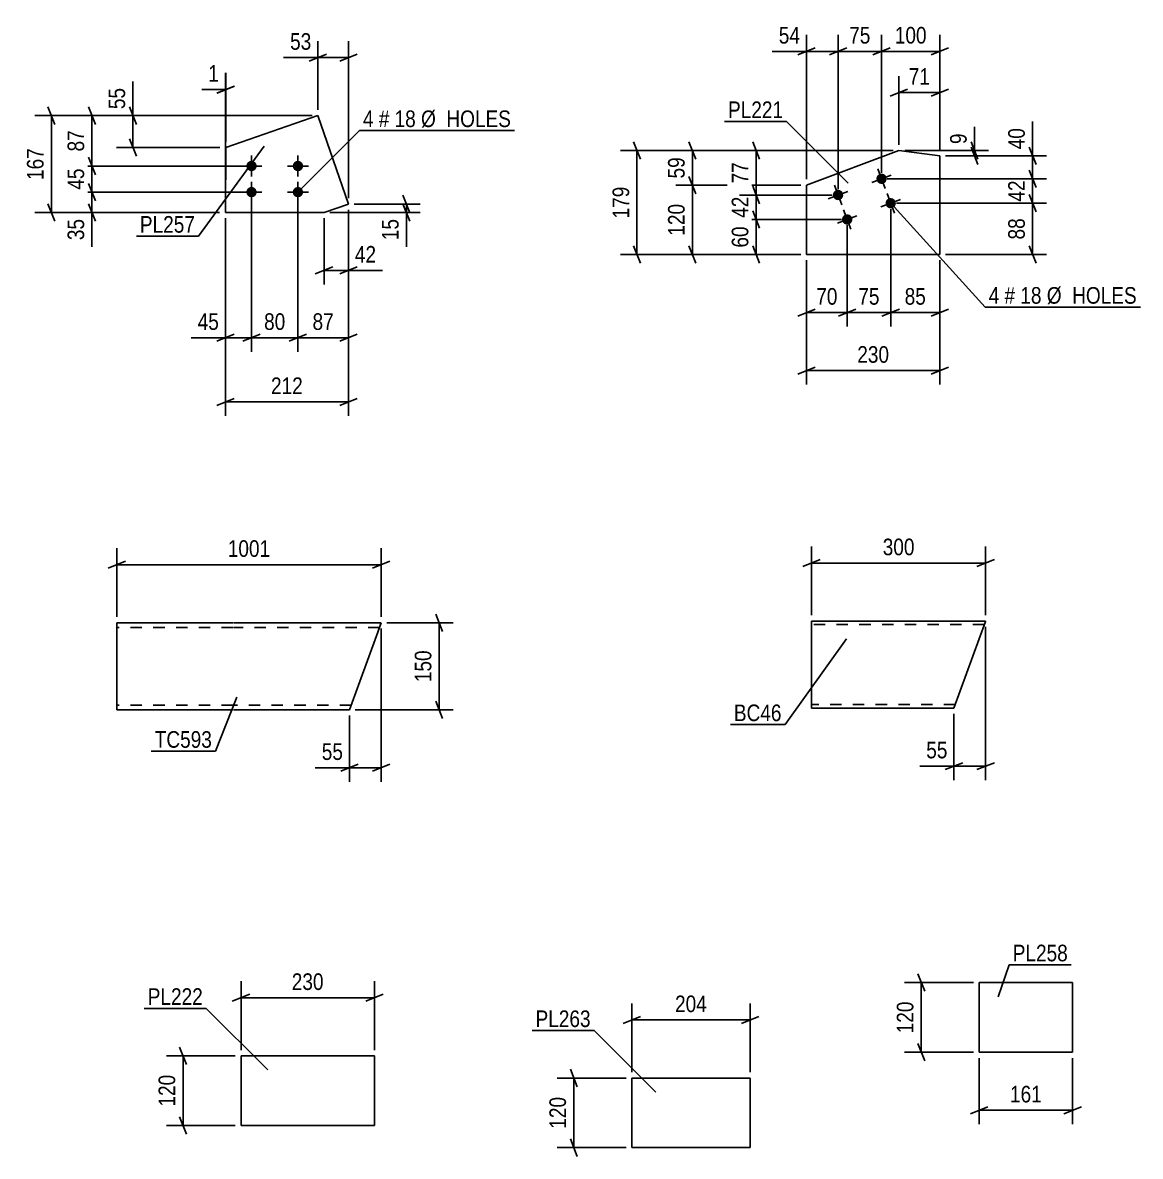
# Model space of a CAD drawing. Header units: millimetres. Extents: x 0 to 1189, y 0 to 841.
# Drawn here: x 769 to 961.7, y 243 to 438.4 of the extents above; entities that cross this region are included whole.
import ezdxf

# ---------------------------------------------------------------- set-up
doc = ezdxf.new("R2010")
doc.units = ezdxf.units.MM
doc.linetypes.add('DXK_LINE_DOT2', pattern=[3.9198, 1.9599, -1.9599])
doc.styles.add('Arial Narrow', font='ARIALN.TTF', dxfattribs={"height": 0.2})

# ---------------------------------------------------------------- blocks, each defined once
blk = doc.blocks.new('Part-318890741-19757 - 19756')
at = {"color": 2, "linetype": 'Continuous'}
for p, q in [((920.04, 416.36), (904.11, 410.42)), ((927.09, 415.46), (920.04, 416.36)), ((927.09, 398.46), (927.09, 415.46)), ((904.11, 410.42), (904.11, 398.46)), ((904.11, 398.46), (927.09, 398.46))]:
    blk.add_line(p, q, dxfattribs=at)
blk = doc.blocks.new('Bolt-318890741-19758 - 19756')
at = {"linetype": 'Continuous'}
for points in [[(917.89, 411.82, -1), (916.2, 411.2, -1)], [(910.39, 409.03, -1), (908.71, 408.4, -1)], [(919.46, 407.61, -1), (917.78, 406.98, -1)], [(911.97, 404.81, -1), (910.28, 404.18, -1)]]:
    blk.add_hatch(color=1, dxfattribs=at).paths.add_polyline_path(points)
at = {"color": 1, "linetype": 'Continuous'}
for p, q in [((916.42, 413.2), (917.67, 409.82)), ((908.92, 410.4), (910.18, 407.03)), ((915.36, 410.88), (918.73, 412.14)), ((907.86, 408.08), (911.24, 409.34)), ((917.99, 408.98), (919.25, 405.61)), ((916.93, 406.66), (920.31, 407.92)), ((909.44, 403.87), (912.81, 405.13)), ((910.49, 406.18), (911.75, 402.81))]:
    blk.add_line(p, q, dxfattribs=at)
blk = doc.blocks.new('Part-318890741-19572 - 19571')
at = {"color": 2, "linetype": 'Continuous'}
for p, q in [((805.23, 335), (785.23, 335)), ((785.23, 321.6), (785.23, 335)), ((830.79, 335), (805.33, 335)), ((830.79, 335), (830.21, 333.4)), ((830.21, 333.4), (825.33, 320)), ((785.23, 321.6), (785.23, 320)), ((805.23, 320), (785.23, 320)), ((825.33, 320), (805.33, 320))]:
    blk.add_line(p, q, dxfattribs=at)
at = {"color": 7, "linetype": 'DXK_LINE_DOT2'}
for p, q in [((805.23, 334.2), (785.23, 334.2)), ((830.5, 334.2), (805.33, 334.2)), ((830.75, 334.88), (830.21, 333.4)), ((785.23, 320.12), (785.23, 321.6)), ((785.23, 320.8), (785.23, 320.86)), ((805.23, 320.8), (785.23, 320.8)), ((825.62, 320.8), (805.33, 320.8)), ((825.62, 320.8), (825.64, 320.86))]:
    blk.add_line(p, q, dxfattribs=at)
blk = doc.blocks.new('Part-318890741-19580 - 19579')
at = {"color": 2, "linetype": 'Continuous'}
for p, q in [((934.99, 335.28), (904.99, 335.28)), ((904.99, 335.28), (904.99, 320.37)), ((934.96, 335.19), (929.53, 320.28)), ((934.99, 335.28), (934.96, 335.19)), ((904.99, 320.28), (904.99, 320.37)), ((929.53, 320.28), (904.99, 320.28))]:
    blk.add_line(p, q, dxfattribs=at)
at = {"color": 7, "linetype": 'DXK_LINE_DOT2'}
for p, q in [((934.77, 334.68), (904.99, 334.68)), ((904.99, 320.88), (904.99, 320.92)), ((929.75, 320.88), (904.99, 320.88)), ((929.75, 320.88), (929.77, 320.92))]:
    blk.add_line(p, q, dxfattribs=at)
blk = doc.blocks.new('Part-318890741-19653 - 19652')
at = {"color": 2, "linetype": 'Continuous'}
for p, q in [((933.88, 260.98), (933.88, 272.98)), ((933.88, 272.98), (949.99, 272.98)), ((949.99, 272.98), (949.99, 260.98)), ((949.99, 260.98), (933.88, 260.98))]:
    blk.add_line(p, q, dxfattribs=at)
blk = doc.blocks.new('Part-318890741-19663 - 19662')
at = {"color": 2, "linetype": 'Continuous'}
for p, q in [((874, 244.54), (874, 256.54)), ((874, 256.54), (894.39, 256.54)), ((894.39, 256.54), (894.39, 244.54)), ((894.39, 244.54), (874, 244.54))]:
    blk.add_line(p, q, dxfattribs=at)
blk = doc.blocks.new('Part-318890741-19671 - 19670')
at = {"color": 2, "linetype": 'Continuous'}
for p, q in [((806.63, 260.36), (806.63, 248.36)), ((806.63, 260.36), (829.62, 260.36)), ((829.62, 260.36), (829.62, 248.36)), ((806.63, 248.36), (829.62, 248.36))]:
    blk.add_line(p, q, dxfattribs=at)
blk = doc.blocks.new('Part-318890741-19740 - 19739')
at = {"color": 2, "linetype": 'Continuous'}
for p, q in [((819.87, 422.39), (804, 416.89)), ((825.14, 407.16), (819.87, 422.39)), ((804, 416.89), (803.94, 405.71)), ((820.94, 405.71), (825.14, 407.16)), ((803.94, 405.71), (820.94, 405.71))]:
    blk.add_line(p, q, dxfattribs=at)
blk = doc.blocks.new('Bolt-318890741-19741 - 19739')
at = {"linetype": 'Continuous'}
for points in [[(807.54, 413.71, -1), (809.34, 413.71, -1)], [(815.54, 413.71, -1), (817.34, 413.71, -1)], [(807.54, 409.21, -1), (809.34, 409.21, -1)], [(815.54, 409.21, -1), (817.34, 409.21, -1)]]:
    blk.add_hatch(color=1, dxfattribs=at).paths.add_polyline_path(points)
at = {"color": 1, "linetype": 'Continuous'}
for p, q in [((808.44, 411.91), (808.44, 415.51)), ((816.44, 411.91), (816.44, 415.51)), ((810.24, 413.71), (806.64, 413.71)), ((818.24, 413.71), (814.64, 413.71)), ((808.44, 407.41), (808.44, 411.01)), ((816.44, 407.41), (816.44, 411.01)), ((810.24, 409.21), (806.64, 409.21)), ((818.24, 409.21), (814.64, 409.21))]:
    blk.add_line(p, q, dxfattribs=at)
blk = doc.blocks.new('StraightDimension-318890741-20449 - 19756')
at = {"color": 7, "linetype": 'Continuous'}
for p, q in [((921.04, 416.36), (935.47, 416.36)), ((932.47, 417.86), (933.67, 414.86)), ((933.67, 413.96), (932.47, 416.96)), ((933.07, 415.46), (933.07, 416.36)), ((928.09, 415.46), (935.47, 415.46))]:
    blk.add_line(p, q, dxfattribs=at)
at = {"color": 0}
blk.add_wipeout([(932.32, 419.92), (928.12, 419.92), (928.12, 416.89), (932.32, 416.89)], dxfattribs=at)
at = {"color": 7, "linetype": 'Continuous'}
blk.add_line((933.07, 416.36), (933.07, 420.44), dxfattribs=at)
blk.add_line((933.07, 416.36), (933.07, 420.44), dxfattribs=at)
at = {"color": 3, "style": 'Arial Narrow'}
blk.add_text('9', height=2.86, rotation=90.0002, dxfattribs=at).set_placement((931.72, 417.49))
blk = doc.blocks.new('StraightDimension-318890741-29163 - 19756')
at = {"color": 7, "linetype": 'Continuous'}
for p, q in [((942.49, 413.01), (943.69, 410.01)), ((918.04, 411.51), (945.49, 411.51)), ((943.09, 407.29), (943.09, 411.51)), ((943.69, 405.79), (942.49, 408.79)), ((919.62, 407.29), (945.49, 407.29))]:
    blk.add_line(p, q, dxfattribs=at)
at = {"color": 0}
blk.add_wipeout([(942.34, 411.83), (938.14, 411.83), (938.14, 406.97), (942.34, 406.97)], dxfattribs=at)
at = {"color": 3, "style": 'Arial Narrow'}
blk.add_text('42', height=2.863, rotation=90.0002, dxfattribs=at).set_placement((941.74, 407.57))
blk = doc.blocks.new('StraightDimension-318890741-20441 - 19756')
at = {"color": 7, "linetype": 'Continuous'}
for p, q in [((920.04, 417.36), (920.04, 429.21)), ((927.09, 416.46), (927.09, 429.21)), ((918.54, 425.76), (921.54, 426.96)), ((920.04, 426.36), (927.09, 426.36)), ((928.59, 426.96), (925.59, 425.76))]:
    blk.add_line(p, q, dxfattribs=at)
at = {"color": 0}
blk.add_wipeout([(925.99, 427.11), (925.99, 431.31), (921.14, 431.31), (921.14, 427.11)], dxfattribs=at)
at = {"color": 3, "style": 'Arial Narrow'}
blk.add_text('71', height=2.863, dxfattribs=at).set_placement((921.74, 427.71))
blk = doc.blocks.new('StraightDimension-318890741-20481 - 19756')
at = {"color": 7, "linetype": 'Continuous'}
for p, q in [((910.12, 404.5), (892.58, 404.5)), ((894.83, 406), (896.03, 403)), ((895.43, 398.46), (895.43, 404.5)), ((896.03, 396.96), (894.83, 399.96)), ((903.11, 398.46), (892.58, 398.46))]:
    blk.add_line(p, q, dxfattribs=at)
at = {"color": 0}
blk.add_wipeout([(894.68, 403.91), (890.48, 403.91), (890.48, 399.05), (894.68, 399.05)], dxfattribs=at)
at = {"color": 3, "style": 'Arial Narrow'}
blk.add_text('60', height=2.863, rotation=90.0002, dxfattribs=at).set_placement((894.08, 399.65))
blk = doc.blocks.new('StraightDimension-318890741-20480 - 19756')
at = {"color": 7, "linetype": 'Continuous'}
for p, q in [((908.55, 408.71), (892.58, 408.71)), ((894.83, 410.21), (896.03, 407.21)), ((895.43, 404.5), (895.43, 408.71)), ((910.12, 404.5), (892.58, 404.5)), ((896.03, 403), (894.83, 406))]:
    blk.add_line(p, q, dxfattribs=at)
at = {"color": 0}
blk.add_wipeout([(894.68, 409.03), (890.48, 409.03), (890.48, 404.18), (894.68, 404.18)], dxfattribs=at)
at = {"color": 3, "style": 'Arial Narrow'}
blk.add_text('42', height=2.863, rotation=90.0002, dxfattribs=at).set_placement((894.08, 404.78))
blk = doc.blocks.new('StraightDimension-318890741-20453 - 19756')
at = {"color": 7, "linetype": 'Continuous'}
for p, q in [((919.04, 416.36), (881.6, 416.36)), ((883.85, 417.86), (885.05, 414.86)), ((884.45, 410.42), (884.45, 416.36)), ((903.11, 410.42), (881.6, 410.42)), ((885.05, 408.92), (883.85, 411.92))]:
    blk.add_line(p, q, dxfattribs=at)
at = {"color": 0}
blk.add_wipeout([(883.7, 415.82), (879.5, 415.82), (879.5, 410.96), (883.7, 410.96)], dxfattribs=at)
at = {"color": 3, "style": 'Arial Narrow'}
blk.add_text('59', height=2.863, rotation=90.0002, dxfattribs=at).set_placement((883.1, 411.56))
blk = doc.blocks.new('StraightDimension-318890741-20445 - 19756')
at = {"color": 7, "linetype": 'Continuous'}
for p, q in [((904.11, 397.46), (904.11, 376.05)), ((927.09, 397.46), (927.09, 376.05)), ((905.61, 379.05), (902.61, 377.85)), ((925.59, 377.85), (928.59, 379.05)), ((904.11, 378.45), (927.09, 378.45))]:
    blk.add_line(p, q, dxfattribs=at)
at = {"color": 0}
blk.add_wipeout([(918.94, 379.2), (918.94, 383.4), (912.26, 383.4), (912.26, 379.2)], dxfattribs=at)
at = {"color": 3, "style": 'Arial Narrow'}
blk.add_text('230', height=2.863, dxfattribs=at).set_placement((912.86, 379.8))
blk = doc.blocks.new('StraightDimension-318890741-20454 - 19756')
at = {"color": 7, "linetype": 'Continuous'}
for p, q in [((903.11, 410.42), (881.6, 410.42)), ((883.85, 411.92), (885.05, 408.92)), ((884.45, 398.46), (884.45, 410.42)), ((885.05, 396.96), (883.85, 399.96)), ((903.11, 398.46), (881.6, 398.46))]:
    blk.add_line(p, q, dxfattribs=at)
at = {"color": 0}
blk.add_wipeout([(883.7, 407.78), (879.5, 407.78), (879.5, 401.1), (883.7, 401.1)], dxfattribs=at)
at = {"color": 3, "style": 'Arial Narrow'}
blk.add_text('120', height=2.863, rotation=90.0002, dxfattribs=at).set_placement((883.1, 401.7))
blk = doc.blocks.new('StraightDimension-318890741-20459 - 19756')
at = {"color": 7, "linetype": 'Continuous'}
for p, q in [((917.04, 412.51), (917.04, 436.31)), ((927.09, 416.46), (927.09, 436.31)), ((915.54, 432.86), (918.54, 434.06)), ((928.59, 434.06), (925.59, 432.86)), ((917.04, 433.46), (927.09, 433.46))]:
    blk.add_line(p, q, dxfattribs=at)
at = {"color": 0}
blk.add_wipeout([(925.41, 434.21), (925.41, 438.41), (918.73, 438.41), (918.73, 434.21)], dxfattribs=at)
at = {"color": 3, "style": 'Arial Narrow'}
blk.add_text('100', height=2.863, dxfattribs=at).set_placement((919.33, 434.81))
blk = doc.blocks.new('StraightDimension-318890741-20460 - 19756')
at = {"color": 7, "linetype": 'Continuous'}
for p, q in [((909.55, 409.71), (909.55, 436.31)), ((917.04, 412.51), (917.04, 436.31)), ((908.05, 432.86), (911.05, 434.06)), ((918.54, 434.06), (915.54, 432.86)), ((909.55, 433.46), (917.04, 433.46))]:
    blk.add_line(p, q, dxfattribs=at)
at = {"color": 0}
blk.add_wipeout([(915.73, 434.21), (915.73, 438.41), (910.87, 438.41), (910.87, 434.21)], dxfattribs=at)
at = {"color": 3, "style": 'Arial Narrow'}
blk.add_text('75', height=2.863, dxfattribs=at).set_placement((911.47, 434.81))
blk = doc.blocks.new('StraightDimension-318890741-20461 - 19756')
at = {"color": 7, "linetype": 'Continuous'}
for p, q in [((904.11, 411.42), (904.11, 436.31)), ((909.55, 409.71), (909.55, 436.31)), ((902.61, 432.86), (905.61, 434.06)), ((911.05, 434.06), (908.05, 432.86)), ((904.11, 433.46), (909.55, 433.46))]:
    blk.add_line(p, q, dxfattribs=at)
at = {"color": 0}
blk.add_wipeout([(903.59, 434.21), (903.59, 438.41), (898.73, 438.41), (898.73, 434.21)], dxfattribs=at)
at = {"color": 7, "linetype": 'Continuous'}
blk.add_line((904.11, 433.46), (898.2, 433.46), dxfattribs=at)
blk.add_line((904.11, 433.46), (898.2, 433.46), dxfattribs=at)
at = {"color": 3, "style": 'Arial Narrow'}
blk.add_text('54', height=2.863, dxfattribs=at).set_placement((899.33, 434.81))
blk = doc.blocks.new('StraightDimension-318890741-29141 - 19756')
at = {"color": 7, "linetype": 'Continuous'}
for p, q in [((918.62, 406.29), (918.62, 386.06)), ((911.12, 403.5), (911.12, 386.06)), ((909.62, 387.86), (912.62, 389.06)), ((920.12, 389.06), (917.12, 387.86)), ((911.12, 388.46), (918.62, 388.46))]:
    blk.add_line(p, q, dxfattribs=at)
at = {"color": 0}
blk.add_wipeout([(917.3, 389.21), (917.3, 393.41), (912.44, 393.41), (912.44, 389.21)], dxfattribs=at)
at = {"color": 3, "style": 'Arial Narrow'}
blk.add_text('75', height=2.863, dxfattribs=at).set_placement((913.04, 389.81))
blk = doc.blocks.new('StraightDimension-318890741-20479 - 19756')
at = {"color": 7, "linetype": 'Continuous'}
for p, q in [((919.04, 416.36), (892.58, 416.36)), ((894.83, 417.86), (896.03, 414.86)), ((895.43, 408.71), (895.43, 416.36)), ((908.55, 408.71), (892.58, 408.71)), ((896.03, 407.21), (894.83, 410.21))]:
    blk.add_line(p, q, dxfattribs=at)
at = {"color": 0}
blk.add_wipeout([(894.68, 414.97), (890.48, 414.97), (890.48, 410.11), (894.68, 410.11)], dxfattribs=at)
at = {"color": 3, "style": 'Arial Narrow'}
blk.add_text('77', height=2.863, rotation=90.0002, dxfattribs=at).set_placement((894.08, 410.71))
blk = doc.blocks.new('StraightDimension-318890741-20499 - 19756')
at = {"color": 7, "linetype": 'Continuous'}
for p, q in [((919.04, 416.36), (872.04, 416.36)), ((875.49, 414.86), (874.29, 417.86)), ((874.89, 398.46), (874.89, 416.36)), ((874.29, 399.96), (875.49, 396.96)), ((903.11, 398.46), (872.04, 398.46))]:
    blk.add_line(p, q, dxfattribs=at)
at = {"color": 0}
blk.add_wipeout([(874.14, 410.75), (869.94, 410.75), (869.94, 404.07), (874.14, 404.07)], dxfattribs=at)
at = {"color": 3, "style": 'Arial Narrow'}
blk.add_text('179', height=2.863, rotation=90.0002, dxfattribs=at).set_placement((873.54, 404.67))
blk = doc.blocks.new('StraightDimension-318890741-29140 - 19756')
at = {"color": 7, "linetype": 'Continuous'}
for p, q in [((918.62, 406.29), (918.62, 386.06)), ((927.09, 397.46), (927.09, 386.06)), ((917.12, 387.86), (920.12, 389.06)), ((928.59, 389.06), (925.59, 387.86)), ((918.62, 388.46), (927.09, 388.46))]:
    blk.add_line(p, q, dxfattribs=at)
at = {"color": 0}
blk.add_wipeout([(925.28, 389.21), (925.28, 393.41), (920.43, 393.41), (920.43, 389.21)], dxfattribs=at)
at = {"color": 3, "style": 'Arial Narrow'}
blk.add_text('85', height=2.863, dxfattribs=at).set_placement((921.03, 389.81))
blk = doc.blocks.new('StraightDimension-318890741-29142 - 19756')
at = {"color": 7, "linetype": 'Continuous'}
for p, q in [((911.12, 403.5), (911.12, 386.06)), ((904.11, 397.46), (904.11, 386.06)), ((902.61, 387.86), (905.61, 389.06)), ((912.62, 389.06), (909.62, 387.86)), ((904.11, 388.46), (911.12, 388.46))]:
    blk.add_line(p, q, dxfattribs=at)
at = {"color": 0}
blk.add_wipeout([(910.05, 389.21), (910.05, 393.41), (905.19, 393.41), (905.19, 389.21)], dxfattribs=at)
at = {"color": 3, "style": 'Arial Narrow'}
blk.add_text('70', height=2.863, dxfattribs=at).set_placement((905.79, 389.81))
blk = doc.blocks.new('StraightDimension-318890741-29162 - 19756')
at = {"color": 7, "linetype": 'Continuous'}
for p, q in [((942.49, 416.96), (943.69, 413.96)), ((928.09, 415.46), (945.49, 415.46)), ((943.09, 411.51), (943.09, 415.46)), ((943.69, 410.01), (942.49, 413.01)), ((918.04, 411.51), (945.49, 411.51))]:
    blk.add_line(p, q, dxfattribs=at)
at = {"color": 0}
blk.add_wipeout([(942.34, 420.84), (938.14, 420.84), (938.14, 415.99), (942.34, 415.99)], dxfattribs=at)
at = {"color": 7, "linetype": 'Continuous'}
blk.add_line((943.09, 415.46), (943.09, 421.37), dxfattribs=at)
blk.add_line((943.09, 415.46), (943.09, 421.37), dxfattribs=at)
at = {"color": 3, "style": 'Arial Narrow'}
blk.add_text('40', height=2.863, rotation=90.0002, dxfattribs=at).set_placement((941.74, 416.59))
blk = doc.blocks.new('StraightDimension-318890741-29164 - 19756')
at = {"color": 7, "linetype": 'Continuous'}
for p, q in [((942.49, 408.79), (943.69, 405.79)), ((919.62, 407.29), (945.49, 407.29)), ((943.09, 398.46), (943.09, 407.29)), ((943.69, 396.96), (942.49, 399.96)), ((928.09, 398.46), (945.49, 398.46))]:
    blk.add_line(p, q, dxfattribs=at)
at = {"color": 0}
blk.add_wipeout([(942.34, 405.31), (938.14, 405.31), (938.14, 400.45), (942.34, 400.45)], dxfattribs=at)
at = {"color": 3, "style": 'Arial Narrow'}
blk.add_text('88', height=2.863, rotation=90.0002, dxfattribs=at).set_placement((941.74, 401.05))
blk = doc.blocks.new('StraightDimension-318890741-19993 - 19571')
at = {"color": 7, "linetype": 'Continuous'}
for p, q in [((841.39, 333.5), (840.19, 336.5)), ((831.79, 335), (843.19, 335)), ((840.79, 320), (840.79, 335)), ((840.19, 321.5), (841.39, 318.5)), ((826.33, 320), (843.19, 320))]:
    blk.add_line(p, q, dxfattribs=at)
at = {"color": 0}
blk.add_wipeout([(840.04, 330.84), (835.84, 330.84), (835.84, 324.16), (840.04, 324.16)], dxfattribs=at)
at = {"color": 3, "style": 'Arial Narrow'}
blk.add_text('150', height=2.863, rotation=90.0002, dxfattribs=at).set_placement((839.44, 324.76))
blk = doc.blocks.new('StraightDimension-318890741-19989 - 19571')
at = {"color": 7, "linetype": 'Continuous'}
for p, q in [((830.79, 334), (830.79, 307.6)), ((825.33, 319), (825.33, 307.6)), ((823.83, 309.4), (826.83, 310.6)), ((825.33, 310), (830.79, 310)), ((832.29, 310.6), (829.29, 309.4))]:
    blk.add_line(p, q, dxfattribs=at)
at = {"color": 0}
blk.add_wipeout([(824.81, 310.75), (824.81, 314.95), (819.95, 314.95), (819.95, 310.75)], dxfattribs=at)
at = {"color": 7, "linetype": 'Continuous'}
blk.add_line((825.33, 310), (819.42, 310), dxfattribs=at)
blk.add_line((825.33, 310), (819.42, 310), dxfattribs=at)
at = {"color": 3, "style": 'Arial Narrow'}
blk.add_text('55', height=2.863, dxfattribs=at).set_placement((820.55, 311.35))
blk = doc.blocks.new('StraightDimension-318890741-19999 - 19571')
at = {"color": 7, "linetype": 'Continuous'}
for p, q in [((785.23, 336), (785.23, 347.85)), ((830.79, 336), (830.79, 347.85)), ((786.73, 345.6), (783.73, 344.4)), ((785.23, 345), (830.79, 345)), ((829.29, 344.4), (832.29, 345.6))]:
    blk.add_line(p, q, dxfattribs=at)
at = {"color": 0}
blk.add_wipeout([(812.27, 345.75), (812.27, 349.95), (803.75, 349.95), (803.75, 345.75)], dxfattribs=at)
at = {"color": 3, "style": 'Arial Narrow'}
blk.add_text('1001', height=2.863, dxfattribs=at).set_placement((804.35, 346.35))
blk = doc.blocks.new('StraightDimension-318890741-20003 - 19579')
at = {"color": 7, "linetype": 'Continuous'}
for p, q in [((934.99, 334.28), (934.99, 307.88)), ((929.53, 319.28), (929.53, 307.88)), ((928.03, 309.68), (931.03, 310.88)), ((936.49, 310.88), (933.49, 309.68)), ((929.53, 310.28), (934.99, 310.28))]:
    blk.add_line(p, q, dxfattribs=at)
at = {"color": 0}
blk.add_wipeout([(929.01, 311.03), (929.01, 315.23), (924.15, 315.23), (924.15, 311.03)], dxfattribs=at)
at = {"color": 7, "linetype": 'Continuous'}
blk.add_line((929.53, 310.28), (923.63, 310.28), dxfattribs=at)
blk.add_line((929.53, 310.28), (923.63, 310.28), dxfattribs=at)
at = {"color": 3, "style": 'Arial Narrow'}
blk.add_text('55', height=2.863, dxfattribs=at).set_placement((924.75, 311.63))
blk = doc.blocks.new('StraightDimension-318890741-20013 - 19579')
at = {"color": 7, "linetype": 'Continuous'}
for p, q in [((904.99, 336.28), (904.99, 348.13)), ((934.99, 336.28), (934.99, 348.13)), ((906.49, 345.88), (903.49, 344.68)), ((933.49, 344.68), (936.49, 345.88)), ((904.99, 345.28), (934.99, 345.28))]:
    blk.add_line(p, q, dxfattribs=at)
at = {"color": 0}
blk.add_wipeout([(923.33, 346.03), (923.33, 350.23), (916.65, 350.23), (916.65, 346.03)], dxfattribs=at)
at = {"color": 3, "style": 'Arial Narrow'}
blk.add_text('300', height=2.863, dxfattribs=at).set_placement((917.25, 346.63))
blk = doc.blocks.new('StraightDimension-318890741-20171 - 19652')
at = {"color": 7, "linetype": 'Continuous'}
for p, q in [((923.28, 274.48), (924.48, 271.48)), ((932.88, 272.98), (921.03, 272.98)), ((923.88, 260.98), (923.88, 272.98)), ((924.48, 259.48), (923.28, 262.48)), ((932.88, 260.98), (921.03, 260.98))]:
    blk.add_line(p, q, dxfattribs=at)
at = {"color": 0}
blk.add_wipeout([(923.13, 270.32), (918.93, 270.32), (918.93, 263.64), (923.13, 263.64)], dxfattribs=at)
at = {"color": 3, "style": 'Arial Narrow'}
blk.add_text('120', height=2.863, rotation=90.0002, dxfattribs=at).set_placement((922.53, 264.24))
blk = doc.blocks.new('StraightDimension-318890741-20175 - 19652')
at = {"color": 7, "linetype": 'Continuous'}
for p, q in [((933.88, 259.98), (933.88, 248.58)), ((949.99, 259.98), (949.99, 248.58)), ((935.38, 251.58), (932.38, 250.38)), ((933.88, 250.98), (949.99, 250.98)), ((948.49, 250.38), (951.49, 251.58))]:
    blk.add_line(p, q, dxfattribs=at)
at = {"color": 0}
blk.add_wipeout([(945.28, 251.73), (945.28, 255.93), (938.59, 255.93), (938.59, 251.73)], dxfattribs=at)
at = {"color": 3, "style": 'Arial Narrow'}
blk.add_text('161', height=2.863, dxfattribs=at).set_placement((939.19, 252.33))
blk = doc.blocks.new('StraightDimension-318890741-20179 - 19662')
at = {"color": 7, "linetype": 'Continuous'}
for p, q in [((863.4, 258.04), (864.6, 255.04)), ((873, 256.54), (861.15, 256.54)), ((864, 244.54), (864, 256.54)), ((873, 244.54), (861.15, 244.54)), ((864.6, 243.04), (863.4, 246.04))]:
    blk.add_line(p, q, dxfattribs=at)
at = {"color": 0}
blk.add_wipeout([(863.25, 253.88), (859.05, 253.88), (859.05, 247.2), (863.25, 247.2)], dxfattribs=at)
at = {"color": 3, "style": 'Arial Narrow'}
blk.add_text('120', height=2.863, rotation=90.0002, dxfattribs=at).set_placement((862.65, 247.8))
blk = doc.blocks.new('StraightDimension-318890741-20183 - 19662')
at = {"color": 7, "linetype": 'Continuous'}
for p, q in [((874, 257.54), (874, 269.39)), ((894.39, 257.54), (894.39, 269.39)), ((875.5, 267.14), (872.5, 265.94)), ((874, 266.54), (894.39, 266.54)), ((892.89, 265.94), (895.89, 267.14))]:
    blk.add_line(p, q, dxfattribs=at)
at = {"color": 0}
blk.add_wipeout([(887.54, 267.29), (887.54, 271.49), (880.85, 271.49), (880.85, 267.29)], dxfattribs=at)
at = {"color": 3, "style": 'Arial Narrow'}
blk.add_text('204', height=2.863, dxfattribs=at).set_placement((881.45, 267.89))
blk = doc.blocks.new('StraightDimension-318890741-20187 - 19670')
at = {"color": 7, "linetype": 'Continuous'}
for p, q in [((796.03, 261.86), (797.23, 258.86)), ((805.63, 260.36), (793.78, 260.36)), ((796.63, 248.36), (796.63, 260.36)), ((805.63, 248.36), (793.78, 248.36)), ((797.23, 246.86), (796.03, 249.86))]:
    blk.add_line(p, q, dxfattribs=at)
at = {"color": 0}
blk.add_wipeout([(795.88, 257.7), (791.68, 257.7), (791.68, 251.02), (795.88, 251.02)], dxfattribs=at)
at = {"color": 3, "style": 'Arial Narrow'}
blk.add_text('120', height=2.863, rotation=90.0002, dxfattribs=at).set_placement((795.28, 251.62))
blk = doc.blocks.new('StraightDimension-318890741-20191 - 19670')
at = {"color": 7, "linetype": 'Continuous'}
for p, q in [((806.63, 261.36), (806.63, 273.21)), ((829.62, 261.36), (829.62, 273.21)), ((808.13, 270.96), (805.13, 269.76)), ((806.63, 270.36), (829.62, 270.36)), ((828.12, 269.76), (831.12, 270.96))]:
    blk.add_line(p, q, dxfattribs=at)
at = {"color": 0}
blk.add_wipeout([(821.47, 271.11), (821.47, 275.31), (814.78, 275.31), (814.78, 271.11)], dxfattribs=at)
at = {"color": 3, "style": 'Arial Narrow'}
blk.add_text('230', height=2.863, dxfattribs=at).set_placement((815.38, 271.71))
blk = doc.blocks.new('StraightDimension-318890741-20365 - 19739')
at = {"color": 7, "linetype": 'Continuous'}
for p, q in [((780.34, 410.71), (781.54, 407.71)), ((807.44, 409.21), (778.09, 409.21)), ((780.94, 405.71), (780.94, 409.21)), ((781.54, 404.21), (780.34, 407.21)), ((802.94, 405.71), (778.09, 405.71))]:
    blk.add_line(p, q, dxfattribs=at)
at = {"color": 0}
blk.add_wipeout([(780.19, 405.18), (775.99, 405.18), (775.99, 400.33), (780.19, 400.33)], dxfattribs=at)
at = {"color": 7, "linetype": 'Continuous'}
blk.add_line((780.94, 405.71), (780.94, 399.8), dxfattribs=at)
blk.add_line((780.94, 405.71), (780.94, 399.8), dxfattribs=at)
at = {"color": 3, "style": 'Arial Narrow'}
blk.add_text('35', height=2.863, rotation=90.0002, dxfattribs=at).set_placement((779.59, 400.93))
blk = doc.blocks.new('StraightDimension-318890741-20339 - 19739')
at = {"color": 7, "linetype": 'Continuous'}
for p, q in [((818.87, 422.39), (785.15, 422.39)), ((787.4, 423.89), (788.6, 420.89)), ((788, 416.89), (788, 422.39)), ((788.6, 415.39), (787.4, 418.39)), ((803, 416.89), (785.15, 416.89))]:
    blk.add_line(p, q, dxfattribs=at)
at = {"color": 0}
blk.add_wipeout([(787.25, 427.77), (783.05, 427.77), (783.05, 422.91), (787.25, 422.91)], dxfattribs=at)
at = {"color": 7, "linetype": 'Continuous'}
blk.add_line((788, 422.39), (788, 428.29), dxfattribs=at)
blk.add_line((788, 422.39), (788, 428.29), dxfattribs=at)
at = {"color": 3, "style": 'Arial Narrow'}
blk.add_text('55', height=2.863, rotation=90.0002, dxfattribs=at).set_placement((786.65, 423.51))
blk = doc.blocks.new('StraightDimension-318890741-20331 - 19739')
at = {"color": 7, "linetype": 'Continuous'}
for p, q in [((803.94, 406.71), (803.94, 429.74)), ((804, 417.89), (804, 429.74)), ((802.44, 426.29), (805.44, 427.49)), ((805.5, 427.49), (802.5, 426.29)), ((803.94, 426.89), (804, 426.89))]:
    blk.add_line(p, q, dxfattribs=at)
at = {"color": 0}
blk.add_wipeout([(803.42, 427.64), (803.42, 431.84), (800.39, 431.84), (800.39, 427.64)], dxfattribs=at)
at = {"color": 7, "linetype": 'Continuous'}
blk.add_line((803.94, 426.89), (799.86, 426.89), dxfattribs=at)
blk.add_line((803.94, 426.89), (799.86, 426.89), dxfattribs=at)
at = {"color": 3, "style": 'Arial Narrow'}
blk.add_text('1', height=2.86, dxfattribs=at).set_placement((800.99, 428.24))
blk = doc.blocks.new('StraightDimension-318890741-20363 - 19739')
at = {"color": 7, "linetype": 'Continuous'}
for p, q in [((818.87, 422.39), (778.09, 422.39)), ((780.34, 423.89), (781.54, 420.89)), ((780.94, 413.71), (780.94, 422.39)), ((781.54, 412.21), (780.34, 415.21)), ((807.44, 413.71), (778.09, 413.71))]:
    blk.add_line(p, q, dxfattribs=at)
at = {"color": 0}
blk.add_wipeout([(780.19, 420.48), (775.99, 420.48), (775.99, 415.62), (780.19, 415.62)], dxfattribs=at)
at = {"color": 3, "style": 'Arial Narrow'}
blk.add_text('87', height=2.863, rotation=90.0002, dxfattribs=at).set_placement((779.59, 416.22))
blk = doc.blocks.new('StraightDimension-318890741-20335 - 19739')
at = {"color": 7, "linetype": 'Continuous'}
for p, q in [((820.94, 404.71), (820.94, 393.31)), ((825.14, 406.16), (825.14, 393.31)), ((819.44, 395.11), (822.44, 396.31)), ((820.94, 395.71), (825.14, 395.71)), ((826.64, 396.31), (823.64, 395.11))]:
    blk.add_line(p, q, dxfattribs=at)
at = {"color": 0}
blk.add_wipeout([(830.52, 396.46), (830.52, 400.66), (825.66, 400.66), (825.66, 396.46)], dxfattribs=at)
at = {"color": 7, "linetype": 'Continuous'}
blk.add_line((825.14, 395.71), (831.04, 395.71), dxfattribs=at)
blk.add_line((825.14, 395.71), (831.04, 395.71), dxfattribs=at)
at = {"color": 3, "style": 'Arial Narrow'}
blk.add_text('42', height=2.863, dxfattribs=at).set_placement((826.26, 397.06))
blk = doc.blocks.new('StraightDimension-318890741-20327 - 19739')
at = {"color": 7, "linetype": 'Continuous'}
for p, q in [((819.87, 423.39), (819.87, 435.24)), ((825.14, 408.16), (825.14, 435.24)), ((818.37, 431.79), (821.37, 432.99)), ((819.87, 432.39), (825.14, 432.39)), ((826.64, 432.99), (823.64, 431.79))]:
    blk.add_line(p, q, dxfattribs=at)
at = {"color": 0}
blk.add_wipeout([(819.34, 433.14), (819.34, 437.34), (814.49, 437.34), (814.49, 433.14)], dxfattribs=at)
at = {"color": 7, "linetype": 'Continuous'}
blk.add_line((819.87, 432.39), (813.96, 432.39), dxfattribs=at)
blk.add_line((819.87, 432.39), (813.96, 432.39), dxfattribs=at)
at = {"color": 3, "style": 'Arial Narrow'}
blk.add_text('53', height=2.863, dxfattribs=at).set_placement((815.09, 433.74))
blk = doc.blocks.new('StraightDimension-318890741-20343 - 19739')
at = {"color": 7, "linetype": 'Continuous'}
for p, q in [((834.54, 408.66), (835.74, 405.66)), ((826.14, 407.16), (837.54, 407.16)), ((835.74, 404.21), (834.54, 407.21)), ((835.14, 405.71), (835.14, 407.16)), ((821.94, 405.71), (837.54, 405.71))]:
    blk.add_line(p, q, dxfattribs=at)
at = {"color": 0}
blk.add_wipeout([(834.39, 405.18), (830.19, 405.18), (830.19, 400.33), (834.39, 400.33)], dxfattribs=at)
at = {"color": 7, "linetype": 'Continuous'}
blk.add_line((835.14, 405.71), (835.14, 399.8), dxfattribs=at)
blk.add_line((835.14, 405.71), (835.14, 399.8), dxfattribs=at)
at = {"color": 3, "style": 'Arial Narrow'}
blk.add_text('15', height=2.863, rotation=90.0002, dxfattribs=at).set_placement((833.79, 400.93))
blk = doc.blocks.new('StraightDimension-318890741-20347 - 19739')
at = {"color": 7, "linetype": 'Continuous'}
for p, q in [((816.44, 408.21), (816.44, 381.71)), ((825.14, 406.16), (825.14, 381.71)), ((814.94, 383.51), (817.94, 384.71)), ((816.44, 384.11), (825.14, 384.11)), ((826.64, 384.71), (823.64, 383.51))]:
    blk.add_line(p, q, dxfattribs=at)
at = {"color": 0}
blk.add_wipeout([(823.22, 384.86), (823.22, 389.06), (818.36, 389.06), (818.36, 384.86)], dxfattribs=at)
at = {"color": 3, "style": 'Arial Narrow'}
blk.add_text('87', height=2.863, dxfattribs=at).set_placement((818.96, 385.46))
blk = doc.blocks.new('StraightDimension-318890741-20348 - 19739')
at = {"color": 7, "linetype": 'Continuous'}
for p, q in [((808.44, 408.21), (808.44, 381.71)), ((816.44, 408.21), (816.44, 381.71)), ((806.94, 383.51), (809.94, 384.71)), ((808.44, 384.11), (816.44, 384.11)), ((817.94, 384.71), (814.94, 383.51))]:
    blk.add_line(p, q, dxfattribs=at)
at = {"color": 0}
blk.add_wipeout([(814.87, 384.86), (814.87, 389.06), (810.01, 389.06), (810.01, 384.86)], dxfattribs=at)
at = {"color": 3, "style": 'Arial Narrow'}
blk.add_text('80', height=2.863, dxfattribs=at).set_placement((810.61, 385.46))
blk = doc.blocks.new('StraightDimension-318890741-20349 - 19739')
at = {"color": 7, "linetype": 'Continuous'}
for p, q in [((808.44, 408.21), (808.44, 381.71)), ((803.94, 404.71), (803.94, 381.71)), ((802.44, 383.51), (805.44, 384.71)), ((803.94, 384.11), (808.44, 384.11)), ((809.94, 384.71), (806.94, 383.51))]:
    blk.add_line(p, q, dxfattribs=at)
at = {"color": 0}
blk.add_wipeout([(803.42, 384.86), (803.42, 389.06), (798.56, 389.06), (798.56, 384.86)], dxfattribs=at)
at = {"color": 7, "linetype": 'Continuous'}
blk.add_line((803.94, 384.11), (798.03, 384.11), dxfattribs=at)
blk.add_line((803.94, 384.11), (798.03, 384.11), dxfattribs=at)
at = {"color": 3, "style": 'Arial Narrow'}
blk.add_text('45', height=2.863, dxfattribs=at).set_placement((799.16, 385.46))
blk = doc.blocks.new('StraightDimension-318890741-20359 - 19739')
at = {"color": 7, "linetype": 'Continuous'}
for p, q in [((803.94, 404.71), (803.94, 370.66)), ((825.14, 406.16), (825.14, 370.66)), ((805.44, 373.66), (802.44, 372.46)), ((823.64, 372.46), (826.64, 373.66)), ((803.94, 373.06), (825.14, 373.06))]:
    blk.add_line(p, q, dxfattribs=at)
at = {"color": 0}
blk.add_wipeout([(817.88, 373.81), (817.88, 378.01), (811.2, 378.01), (811.2, 373.81)], dxfattribs=at)
at = {"color": 3, "style": 'Arial Narrow'}
blk.add_text('212', height=2.863, dxfattribs=at).set_placement((811.8, 374.41))
blk = doc.blocks.new('StraightDimension-318890741-20364 - 19739')
at = {"color": 7, "linetype": 'Continuous'}
for p, q in [((780.34, 415.21), (781.54, 412.21)), ((807.44, 413.71), (778.09, 413.71)), ((780.94, 409.21), (780.94, 413.71)), ((781.54, 407.71), (780.34, 410.71)), ((807.44, 409.21), (778.09, 409.21))]:
    blk.add_line(p, q, dxfattribs=at)
at = {"color": 0}
blk.add_wipeout([(780.19, 413.89), (775.99, 413.89), (775.99, 409.03), (780.19, 409.03)], dxfattribs=at)
at = {"color": 3, "style": 'Arial Narrow'}
blk.add_text('45', height=2.863, rotation=90.0002, dxfattribs=at).set_placement((779.59, 409.63))
blk = doc.blocks.new('StraightDimension-318890741-20375 - 19739')
at = {"color": 7, "linetype": 'Continuous'}
for p, q in [((818.87, 422.39), (771.09, 422.39)), ((774.54, 420.89), (773.34, 423.89)), ((773.94, 405.71), (773.94, 422.39)), ((773.34, 407.21), (774.54, 404.21)), ((802.94, 405.71), (771.09, 405.71))]:
    blk.add_line(p, q, dxfattribs=at)
at = {"color": 0}
blk.add_wipeout([(773.19, 417.39), (768.99, 417.39), (768.99, 410.7), (773.19, 410.7)], dxfattribs=at)
at = {"color": 3, "style": 'Arial Narrow'}
blk.add_text('167', height=2.863, rotation=90.0002, dxfattribs=at).set_placement((772.59, 411.3))
blk = doc.blocks.new('Mark-318890741-20610 - 19756')
at = {"color": 0}
blk.add_wipeout([(937.34, 389.98), (937.34, 392.98), (935.52, 392.98), (935.52, 389.98)], dxfattribs=at)
blk.add_wipeout([(937.34, 389.98), (937.34, 392.98), (935.52, 392.98), (935.52, 389.98)], dxfattribs=at)
at = {"color": 7, "linetype": 'Continuous'}
blk.add_line((918.62, 407.29), (934.92, 389.38), dxfattribs=at)
at = {"color": 3, "style": 'Arial Narrow'}
blk.add_text('4', height=2.86, dxfattribs=at).set_placement((935.52, 389.98))
at = {"color": 0}
blk.add_wipeout([(940.07, 389.98), (940.07, 392.98), (938.24, 392.98), (938.24, 389.98)], dxfattribs=at)
blk.add_wipeout([(940.07, 389.98), (940.07, 392.98), (938.24, 392.98), (938.24, 389.98)], dxfattribs=at)
blk.add_wipeout([(944.63, 389.98), (944.63, 392.98), (940.97, 392.98), (940.97, 389.98)], dxfattribs=at)
blk.add_wipeout([(944.63, 389.98), (944.63, 392.98), (940.97, 392.98), (940.97, 389.98)], dxfattribs=at)
at = {"color": 3, "style": 'Arial Narrow'}
for s, height, p in [('#', 2.86, (938.24, 389.98)), ('18', 2.863, (940.97, 389.98))]:
    blk.add_text(s, height=height, dxfattribs=at).set_placement(p)
at = {"color": 0}
blk.add_wipeout([(961.06, 389.98), (961.06, 392.98), (945.53, 392.98), (945.53, 389.98)], dxfattribs=at)
blk.add_wipeout([(961.06, 389.98), (961.06, 392.98), (945.53, 392.98), (945.53, 389.98)], dxfattribs=at)
at = {"color": 7, "linetype": 'Continuous'}
blk.add_line((934.92, 389.38), (961.66, 389.38), dxfattribs=at)
at = {"color": 3, "style": 'Arial Narrow'}
blk.add_text('Ø  HOLES', height=2.863, dxfattribs=at).set_placement((945.53, 389.98))
blk = doc.blocks.new('Mark-318890741-20607 - 19756')
at = {"color": 0}
blk.add_wipeout([(900.08, 421.97), (900.08, 424.97), (890.58, 424.97), (890.58, 421.97)], dxfattribs=at)
blk.add_wipeout([(900.08, 421.97), (900.08, 424.97), (890.58, 424.97), (890.58, 421.97)], dxfattribs=at)
at = {"color": 30, "linetype": 'Continuous'}
for p in [(889.98, 421.37), (911.29, 410.77)]:
    blk.add_line(p, (900.68, 421.37), dxfattribs=at)
at = {"color": 3, "style": 'Arial Narrow'}
blk.add_text('PL221', height=2.863, dxfattribs=at).set_placement((890.58, 421.97))
blk = doc.blocks.new('Mark-318890741-20539 - 19571')
at = {"color": 0}
blk.add_wipeout([(801.62, 313.45), (801.62, 316.45), (791.76, 316.45), (791.76, 313.45)], dxfattribs=at)
blk.add_wipeout([(801.62, 313.45), (801.62, 316.45), (791.76, 316.45), (791.76, 313.45)], dxfattribs=at)
at = {"color": 30, "linetype": 'Continuous'}
for p in [(805.93, 322.19), (791.16, 312.85)]:
    blk.add_line(p, (802.22, 312.85), dxfattribs=at)
at = {"color": 3, "style": 'Arial Narrow'}
blk.add_text('TC593', height=2.863, dxfattribs=at).set_placement((791.76, 313.45))
blk = doc.blocks.new('Mark-318890741-20542 - 19579')
at = {"color": 0}
blk.add_wipeout([(899.82, 318.04), (899.82, 321.04), (891.59, 321.04), (891.59, 318.04)], dxfattribs=at)
blk.add_wipeout([(899.82, 318.04), (899.82, 321.04), (891.59, 321.04), (891.59, 318.04)], dxfattribs=at)
at = {"color": 30, "linetype": 'Continuous'}
for p in [(911.02, 332.25), (890.99, 317.44)]:
    blk.add_line(p, (900.42, 317.44), dxfattribs=at)
at = {"color": 3, "style": 'Arial Narrow'}
blk.add_text('BC46', height=2.863, dxfattribs=at).set_placement((891.59, 318.04))
blk = doc.blocks.new('Mark-318890741-20566 - 19652')
at = {"color": 0}
blk.add_wipeout([(949.16, 276.65), (949.16, 279.65), (939.66, 279.65), (939.66, 276.65)], dxfattribs=at)
blk.add_wipeout([(949.16, 276.65), (949.16, 279.65), (939.66, 279.65), (939.66, 276.65)], dxfattribs=at)
at = {"color": 30, "linetype": 'Continuous'}
for p, q in [((937.13, 270.55), (939.06, 276.05)), ((939.06, 276.05), (949.76, 276.05))]:
    blk.add_line(p, q, dxfattribs=at)
at = {"color": 3, "style": 'Arial Narrow'}
blk.add_text('PL258', height=2.863, dxfattribs=at).set_placement((939.66, 276.65))
blk = doc.blocks.new('Mark-318890741-20569 - 19662')
at = {"color": 0}
blk.add_wipeout([(866.9, 265.32), (866.9, 268.32), (857.4, 268.32), (857.4, 265.32)], dxfattribs=at)
blk.add_wipeout([(866.9, 265.32), (866.9, 268.32), (857.4, 268.32), (857.4, 265.32)], dxfattribs=at)
at = {"color": 30, "linetype": 'Continuous'}
for p in [(856.8, 264.72), (878.11, 254.11)]:
    blk.add_line(p, (867.5, 264.72), dxfattribs=at)
at = {"color": 3, "style": 'Arial Narrow'}
blk.add_text('PL263', height=2.863, dxfattribs=at).set_placement((857.4, 265.32))
blk = doc.blocks.new('Mark-318890741-20572 - 19670')
at = {"color": 0}
blk.add_wipeout([(800.05, 269.14), (800.05, 272.14), (790.55, 272.14), (790.55, 269.14)], dxfattribs=at)
blk.add_wipeout([(800.05, 269.14), (800.05, 272.14), (790.55, 272.14), (790.55, 269.14)], dxfattribs=at)
at = {"color": 30, "linetype": 'Continuous'}
for p in [(789.95, 268.54), (811.26, 257.93)]:
    blk.add_line(p, (800.65, 268.54), dxfattribs=at)
at = {"color": 3, "style": 'Arial Narrow'}
blk.add_text('PL222', height=2.863, dxfattribs=at).set_placement((790.55, 269.14))
blk = doc.blocks.new('Mark-318890741-20599 - 19739')
at = {"color": 0}
blk.add_wipeout([(798.7, 402.22), (798.7, 405.22), (789.2, 405.22), (789.2, 402.22)], dxfattribs=at)
blk.add_wipeout([(798.7, 402.22), (798.7, 405.22), (789.2, 405.22), (789.2, 402.22)], dxfattribs=at)
at = {"color": 30, "linetype": 'Continuous'}
for p in [(810.62, 417.13), (788.6, 401.62)]:
    blk.add_line(p, (799.3, 401.62), dxfattribs=at)
at = {"color": 3, "style": 'Arial Narrow'}
blk.add_text('PL257', height=2.863, dxfattribs=at).set_placement((789.2, 402.22))
blk = doc.blocks.new('Mark-318890741-20602 - 19739')
at = {"color": 0}
blk.add_wipeout([(829.48, 420.42), (829.48, 423.42), (827.65, 423.42), (827.65, 420.42)], dxfattribs=at)
blk.add_wipeout([(829.48, 420.42), (829.48, 423.42), (827.65, 423.42), (827.65, 420.42)], dxfattribs=at)
at = {"color": 7, "linetype": 'Continuous'}
blk.add_line((816.44, 409.21), (827.05, 419.82), dxfattribs=at)
at = {"color": 3, "style": 'Arial Narrow'}
blk.add_text('4', height=2.86, dxfattribs=at).set_placement((827.65, 420.42))
at = {"color": 0}
blk.add_wipeout([(832.2, 420.42), (832.2, 423.42), (830.38, 423.42), (830.38, 420.42)], dxfattribs=at)
blk.add_wipeout([(832.2, 420.42), (832.2, 423.42), (830.38, 423.42), (830.38, 420.42)], dxfattribs=at)
blk.add_wipeout([(836.76, 420.42), (836.76, 423.42), (833.1, 423.42), (833.1, 420.42)], dxfattribs=at)
blk.add_wipeout([(836.76, 420.42), (836.76, 423.42), (833.1, 423.42), (833.1, 420.42)], dxfattribs=at)
at = {"color": 3, "style": 'Arial Narrow'}
for s, height, p in [('#', 2.86, (830.38, 420.42)), ('18', 2.863, (833.1, 420.42))]:
    blk.add_text(s, height=height, dxfattribs=at).set_placement(p)
at = {"color": 0}
blk.add_wipeout([(853.19, 420.42), (853.19, 423.42), (837.66, 423.42), (837.66, 420.42)], dxfattribs=at)
blk.add_wipeout([(853.19, 420.42), (853.19, 423.42), (837.66, 423.42), (837.66, 420.42)], dxfattribs=at)
at = {"color": 7, "linetype": 'Continuous'}
blk.add_line((827.05, 419.82), (853.79, 419.82), dxfattribs=at)
at = {"color": 3, "style": 'Arial Narrow'}
blk.add_text('Ø  HOLES', height=2.863, dxfattribs=at).set_placement((837.66, 420.42))

msp = doc.modelspace()

# ---------------------------------------------------------------- block references
for name in ['Part-318890741-19740 - 19739', 'Part-318890741-19757 - 19756', 'Bolt-318890741-19741 - 19739', 'Bolt-318890741-19758 - 19756', 'StraightDimension-318890741-20013 - 19579', 'Part-318890741-19572 - 19571', 'Part-318890741-19580 - 19579', 'StraightDimension-318890741-20171 - 19652', 'Part-318890741-19653 - 19652', 'StraightDimension-318890741-20187 - 19670', 'Part-318890741-19671 - 19670', 'StraightDimension-318890741-20179 - 19662', 'Part-318890741-19663 - 19662']:
    msp.add_blockref(name, (0, 0))

# ---------------------------------------------------------------- next in the draw order: block references
for name in ['StraightDimension-318890741-20339 - 19739', 'StraightDimension-318890741-20449 - 19756', 'StraightDimension-318890741-20365 - 19739', 'StraightDimension-318890741-20335 - 19739', 'StraightDimension-318890741-20481 - 19756', 'StraightDimension-318890741-19993 - 19571', 'StraightDimension-318890741-20003 - 19579', 'Mark-318890741-20542 - 19579', 'Mark-318890741-20539 - 19571', 'Mark-318890741-20566 - 19652', 'StraightDimension-318890741-20191 - 19670', 'StraightDimension-318890741-20183 - 19662', 'StraightDimension-318890741-20175 - 19652']:
    msp.add_blockref(name, (0, 0))

# ---------------------------------------------------------------- next in the draw order: block references
for name in ['StraightDimension-318890741-20331 - 19739', 'StraightDimension-318890741-20441 - 19756', 'StraightDimension-318890741-29163 - 19756', 'StraightDimension-318890741-20480 - 19756', 'StraightDimension-318890741-20445 - 19756', 'StraightDimension-318890741-19999 - 19571', 'StraightDimension-318890741-19989 - 19571', 'Mark-318890741-20572 - 19670', 'Mark-318890741-20569 - 19662']:
    msp.add_blockref(name, (0, 0))

# ---------------------------------------------------------------- next in the draw order: block references
for name in ['StraightDimension-318890741-20363 - 19739', 'StraightDimension-318890741-20453 - 19756', 'StraightDimension-318890741-29141 - 19756']:
    msp.add_blockref(name, (0, 0))

# ---------------------------------------------------------------- next in the draw order: block references
for name in ['StraightDimension-318890741-20459 - 19756', 'StraightDimension-318890741-20327 - 19739', 'StraightDimension-318890741-20454 - 19756']:
    msp.add_blockref(name, (0, 0))

# ---------------------------------------------------------------- next in the draw order: block references
for name in ['StraightDimension-318890741-20460 - 19756', 'StraightDimension-318890741-20343 - 19739']:
    msp.add_blockref(name, (0, 0))

# ---------------------------------------------------------------- next in the draw order: block references
for name in ['StraightDimension-318890741-20461 - 19756', 'StraightDimension-318890741-20347 - 19739']:
    msp.add_blockref(name, (0, 0))

# ---------------------------------------------------------------- next in the draw order: block references
for name in ['StraightDimension-318890741-20479 - 19756', 'StraightDimension-318890741-20348 - 19739']:
    msp.add_blockref(name, (0, 0))

# ---------------------------------------------------------------- next in the draw order: block references
for name in ['StraightDimension-318890741-20499 - 19756', 'StraightDimension-318890741-20349 - 19739']:
    msp.add_blockref(name, (0, 0))

# ---------------------------------------------------------------- next in the draw order: block references
for name in ['Mark-318890741-20607 - 19756', 'StraightDimension-318890741-29162 - 19756', 'StraightDimension-318890741-20364 - 19739', 'StraightDimension-318890741-20359 - 19739', 'StraightDimension-318890741-29140 - 19756', 'StraightDimension-318890741-29142 - 19756']:
    msp.add_blockref(name, (0, 0))

# ---------------------------------------------------------------- next in the draw order: block references
for name in ['StraightDimension-318890741-20375 - 19739', 'StraightDimension-318890741-29164 - 19756']:
    msp.add_blockref(name, (0, 0))

# ---------------------------------------------------------------- next in the draw order: block references
for name in ['Mark-318890741-20602 - 19739', 'Mark-318890741-20599 - 19739', 'Mark-318890741-20610 - 19756']:
    msp.add_blockref(name, (0, 0))

doc.saveas('drawing.dxf')
